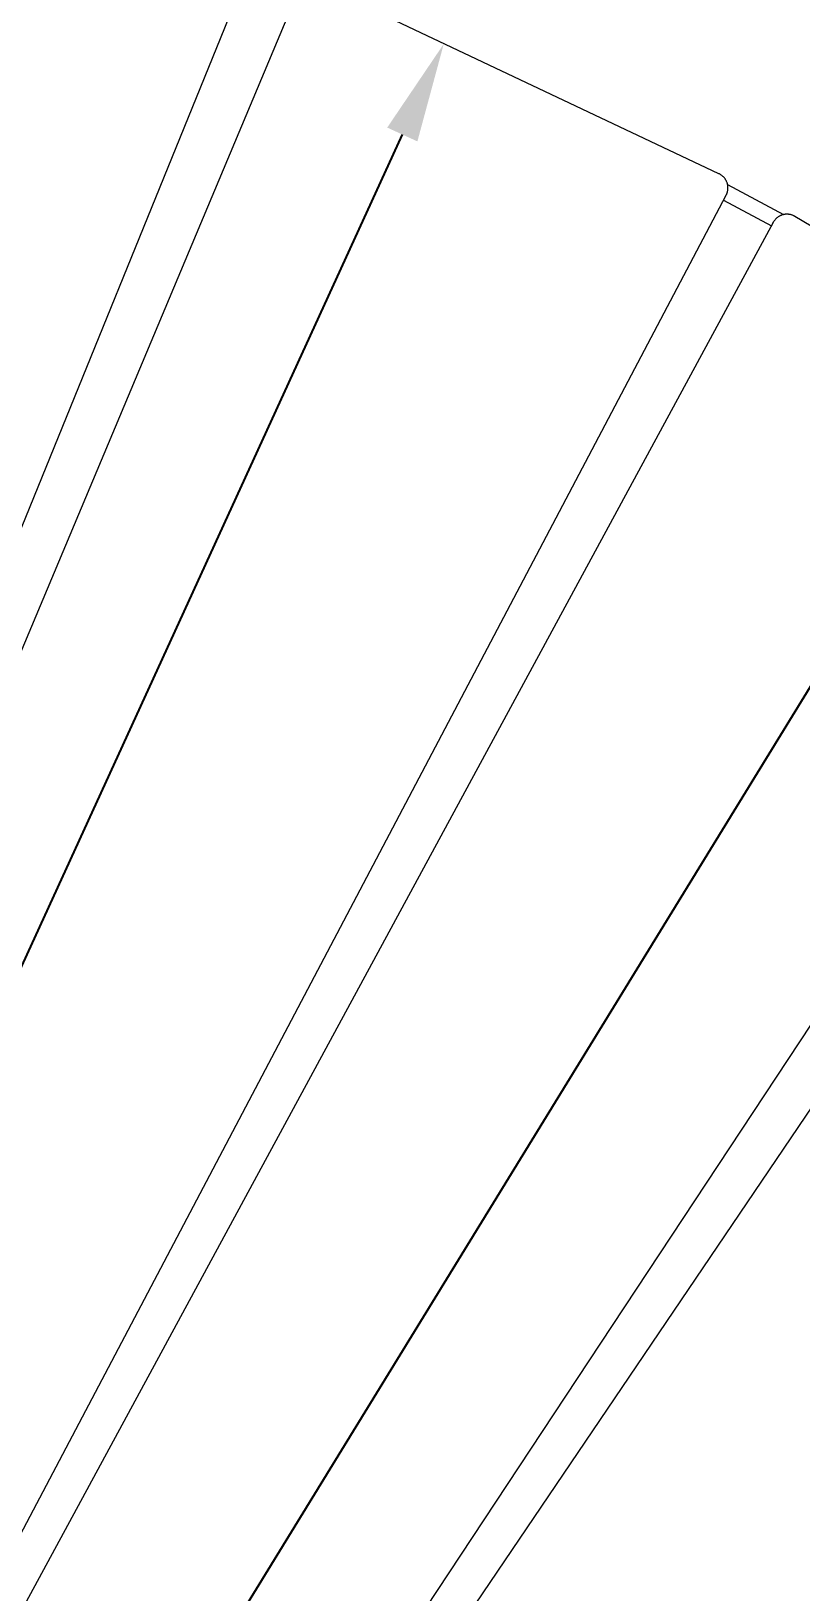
# Model space of a CAD drawing. Header units: inches. Extents: x -11 to 189, y -7 to 133.
# Drawn here: x 58.67 to 66.4, y 39.14 to 54.81 of the extents above; entities that cross this region are included whole.
import ezdxf

# ---------------------------------------------------------------- set-up
doc = ezdxf.new("R2010")
doc.units = ezdxf.units.IN
doc.layers.add('ZANO_R', color=7, linetype='Continuous', lineweight=0)
doc.layers.add('ZANO_W', color=1, linetype='Continuous', lineweight=0)
doc.styles.get("Standard").update_dxf_attribs({"font": 'arial.ttf'})
doc.dimstyles.new('amerykanie', dxfattribs={"dimtxt": 50, "dimasz": 50, "dimexe": 0.5, "dimexo": 0.5, "dimgap": 1, "dimtad": 1, "dimdec": 0, "dimzin": 0, "dimlunit": 5, "dimtxsty": 'Standard', "dimcen": 0.09, "dimclrd": 1, "dimclre": 1, "dimclrt": 1, "dimazin": 0, "dimtfac": 1, "dimtdec": 0, "dimtmove": 0, "dimatfit": 3, "dimfxl": 1, "dimtzin": 0, "dimarcsym": 1})

# ---------------------------------------------------------------- blocks, each defined once
blk = doc.blocks.new('*D403')
at = {"layer": 'ZANO_W', "color": 1, "lineweight": -2}
blk.add_line((62.393, 53.774), (48.039, 22.446), dxfattribs=at)
at = {"layer": 'ZANO_W', "color": 1}
blk.add_solid([(62.545, 53.704), (62.242, 53.843), (62.81, 54.683)], dxfattribs=at)
at = {"layer": 'ZANO_W', "color": 1, "insert": (49.152, 28.093), "char_height": 1.625, "attachment_point": 5, "rotation": 65.3829}
blk.add_mtext('R53 15/16', dxfattribs=at)
blk = doc.blocks.new('*D404')
at = {"layer": 'ZANO_W', "color": 1, "lineweight": -2}
blk.add_line((71.748, 56.792), (53.374, 26.87), dxfattribs=at)
at = {"layer": 'ZANO_W', "color": 1}
blk.add_solid([(71.89, 56.705), (71.606, 56.88), (72.271, 57.645)], dxfattribs=at)
at = {"layer": 'ZANO_W', "color": 1, "insert": (53.436, 29.513), "char_height": 1.625, "attachment_point": 5, "rotation": 58.4481}
blk.add_mtext('R61', dxfattribs=at)

msp = doc.modelspace()

# ---------------------------------------------------------------- linework, layer by layer
at = {"layer": 'ZANO_R'}
for p, q in [((54.2785, 39.29166), (60.84571, 55.42435)), ((61.34231, 55.1986), (54.59251, 39.14145)), ((65.57468, 53.37975), (61.55479, 55.27995)), ((65.5795, 53.37737), (65.57468, 53.37975)), ((65.58424, 53.37483), (65.5795, 53.37737)), ((65.58888, 53.37212), (65.58424, 53.37483)), ((65.59344, 53.36926), (65.58888, 53.37212)), ((65.59789, 53.36625), (65.59344, 53.36926)), ((65.60224, 53.36308), (65.59789, 53.36625)), ((65.60647, 53.35977), (65.60224, 53.36308)), ((65.61059, 53.35632), (65.60647, 53.35977)), ((65.61459, 53.35272), (65.61059, 53.35632)), ((65.61847, 53.34899), (65.61459, 53.35272)), ((65.62222, 53.34514), (65.61847, 53.34899)), ((65.62583, 53.34115), (65.62222, 53.34514)), ((65.6293, 53.33705), (65.62583, 53.34115)), ((65.63263, 53.33283), (65.6293, 53.33705)), ((65.63582, 53.3285), (65.63263, 53.33283)), ((65.63886, 53.32406), (65.63582, 53.3285)), ((65.64174, 53.31952), (65.63886, 53.32406)), ((65.64446, 53.31488), (65.64174, 53.31952)), ((65.64703, 53.31016), (65.64446, 53.31488)), ((65.64943, 53.30535), (65.64703, 53.31016)), ((65.65167, 53.30046), (65.64943, 53.30535)), ((65.65374, 53.29549), (65.65167, 53.30046)), ((65.65564, 53.29046), (65.65374, 53.29549)), ((65.65737, 53.28537), (65.65564, 53.29046)), ((65.65892, 53.28022), (65.65737, 53.28537)), ((65.66029, 53.27502), (65.65892, 53.28022)), ((65.66149, 53.26978), (65.66029, 53.27502)), ((57.52309, 37.75617), (65.64668, 53.16393)), ((65.64668, 53.16393), (65.64825, 53.16699)), ((65.64825, 53.16699), (65.64975, 53.17008)), ((65.64975, 53.17008), (65.65197, 53.17498)), ((65.65197, 53.17498), (65.65401, 53.17995)), ((65.65401, 53.17995), (65.65589, 53.18499)), ((65.65589, 53.18499), (65.65759, 53.19009)), ((65.65759, 53.19009), (65.65912, 53.19525)), ((65.65912, 53.19525), (65.66047, 53.20045)), ((65.66047, 53.20045), (65.66164, 53.2057)), ((65.66077, 53.27302), (66.22397, 52.96932)), ((65.6625, 53.2645), (65.66149, 53.26978)), ((65.66164, 53.2057), (65.66263, 53.21098)), ((65.66334, 53.25919), (65.6625, 53.2645)), ((65.66263, 53.21098), (65.66344, 53.2163)), ((65.66399, 53.25385), (65.66334, 53.25919)), ((65.66344, 53.2163), (65.66407, 53.22164)), ((65.66446, 53.24849), (65.66399, 53.25385)), ((65.66407, 53.22164), (65.66452, 53.227)), ((65.66475, 53.24312), (65.66446, 53.24849)), ((65.66452, 53.227), (65.66478, 53.23237)), ((65.66486, 53.23775), (65.66475, 53.24312)), ((65.66478, 53.23237), (65.66486, 53.23775)), ((65.62124, 53.11567), (66.10068, 52.85722)), ((66.19843, 52.9615), (66.19347, 52.95941)), ((66.20345, 52.96342), (66.19843, 52.9615)), ((66.20854, 52.96516), (66.20345, 52.96342)), ((66.21368, 52.96674), (66.20854, 52.96516)), ((66.21887, 52.96813), (66.21368, 52.96674)), ((66.22411, 52.96935), (66.21887, 52.96813)), ((66.22939, 52.97038), (66.22411, 52.96935)), ((66.2347, 52.97124), (66.22939, 52.97038)), ((66.24003, 52.97191), (66.2347, 52.97124)), ((66.24539, 52.9724), (66.24003, 52.97191)), ((66.25075, 52.97271), (66.24539, 52.9724)), ((66.25613, 52.97284), (66.25075, 52.97271)), ((66.26151, 52.97278), (66.25613, 52.97284)), ((66.26688, 52.97254), (66.26151, 52.97278)), ((66.27224, 52.97211), (66.26688, 52.97254)), ((66.27758, 52.9715), (66.27224, 52.97211)), ((66.2829, 52.97071), (66.27758, 52.9715)), ((66.28819, 52.96974), (66.2829, 52.97071)), ((66.29344, 52.96859), (66.28819, 52.96974)), ((66.29865, 52.96726), (66.29344, 52.96859)), ((66.30382, 52.96575), (66.29865, 52.96726)), ((66.30892, 52.96407), (66.30382, 52.96575)), ((66.31397, 52.96222), (66.30892, 52.96407)), ((66.31895, 52.96019), (66.31397, 52.96222)), ((66.11864, 52.89038), (57.82078, 37.57577)), ((66.11864, 52.89038), (66.12031, 52.89339)), ((66.12031, 52.89339), (66.12205, 52.89635)), ((66.12489, 52.90092), (66.12205, 52.89635)), ((66.12789, 52.90538), (66.12489, 52.90092)), ((66.13104, 52.90974), (66.12789, 52.90538)), ((66.13433, 52.91399), (66.13104, 52.90974)), ((66.13777, 52.91812), (66.13433, 52.91399)), ((66.14135, 52.92214), (66.13777, 52.91812)), ((66.14506, 52.92603), (66.14135, 52.92214)), ((66.14891, 52.92979), (66.14506, 52.92603)), ((66.15288, 52.93341), (66.14891, 52.92979)), ((66.15697, 52.9369), (66.15288, 52.93341)), ((66.16118, 52.94025), (66.15697, 52.9369)), ((66.1655, 52.94345), (66.16118, 52.94025)), ((66.16992, 52.94651), (66.1655, 52.94345)), ((66.17445, 52.94941), (66.16992, 52.94651)), ((66.17907, 52.95215), (66.17445, 52.94941)), ((66.18379, 52.95473), (66.17907, 52.95215)), ((66.18859, 52.95716), (66.18379, 52.95473)), ((66.19347, 52.95941), (66.18859, 52.95716)), ((66.32386, 52.95799), (66.31895, 52.96019)), ((66.32869, 52.95563), (66.32386, 52.95799)), ((66.33344, 52.9531), (66.32869, 52.95563)), ((66.3381, 52.95042), (66.33344, 52.9531)), ((70.15138, 50.66369), (66.3381, 52.95042)), ((60.60074, 35.9087), (70.20179, 50.44183)), ((70.64452, 50.12315), (60.87923, 35.69987))]:
    msp.add_line(p, q, dxfattribs=at)

# ---------------------------------------------------------------- dimensions: what is measured, and where the dimension line sits
at = {"layer": 'ZANO_W'}
for mpoint, picture, middle in [((72.27084, 57.64467), '*D404', (54.56932, 28.81709)), ((62.80992, 54.68278), '*D403', (50.37055, 27.53425))]:
    dim = msp.add_radius_dim(center=(40.34221, 5.64771), mpoint=mpoint, dimstyle='amerykanie', override={"dimtxt": 1.625, "dimasz": 1, "dimgap": 0.5, "dimdec": 4, "dimaunit": 1, "dimadec": 1, "dimtdec": 4, "dimtmove": 1, "dimfrac": 2}, dxfattribs=at)
    dim.commit()
    dim.dimension.update_dxf_attribs({"geometry": picture, "text_midpoint": middle, "dimtype": 164})

doc.saveas('drawing.dxf')
